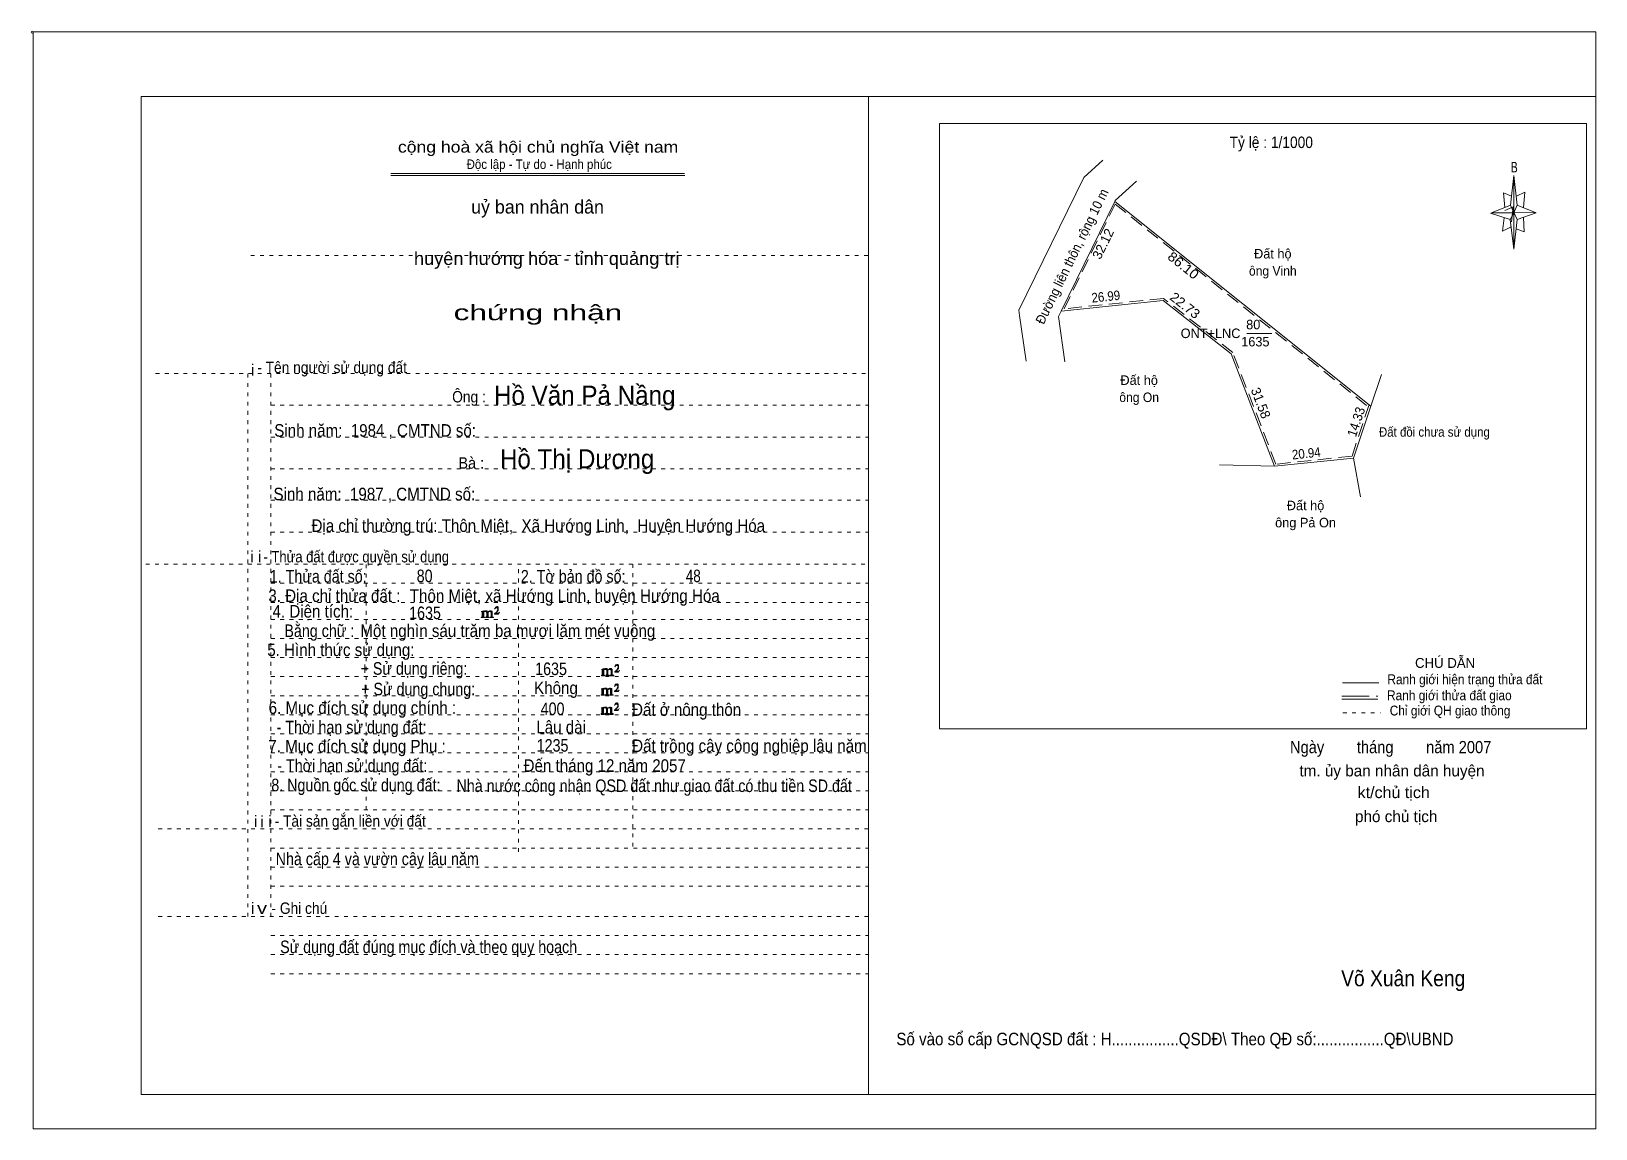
# Model space of a CAD drawing. Header units: centimetres. Extents: x -1.6 to 39.5, y -3.3 to 25.5.
import ezdxf
from ezdxf.enums import TextEntityAlignment as Align

# ---------------------------------------------------------------- set-up
doc = ezdxf.new("R2010")
doc.units = ezdxf.units.CM
doc.header["$LTSCALE"] = 0.12
for name, pattern in [('DOTTED', [1.5, 0.3, -1.2]), ('LONG_DASHED', [7.5, 6, -1.5]), ('MEDIUM_DASHED', [4.5, 3, -1.5])]:
    doc.linetypes.add(name, pattern=pattern)
for name, color, linetype, lineweight in [('1', 7, 'DOTTED', 13), ('10', 7, 'Continuous', 13), ('13', 7, 'Continuous', 13), ('4', 7, 'Continuous', 13), ('5', 7, 'Continuous', 13), ('50', 7, 'Continuous', 13)]:
    doc.layers.add(name, color=color, linetype=linetype, lineweight=lineweight)
doc.layers.add('30', color=7, linetype='Continuous')

msp = doc.modelspace()

# ---------------------------------------------------------------- hatches: boundary and pattern name
at = {"layer": '50'}
for points in [[(10.27, 10.13), (10.27, 10.12), (10.27, 10.11), (10.25, 10.11), (10.24, 10.11), (10.24, 10.1), (10.33, 10.1), (10.33, 10.11), (10.32, 10.11), (10.31, 10.11), (10.31, 10.12), (10.31, 10.13), (10.31, 10.24), (10.31, 10.25), (10.32, 10.26), (10.34, 10.26), (10.35, 10.26), (10.36, 10.26), (10.37, 10.25), (10.39, 10.22), (10.39, 10.13), (10.37, 10.12), (10.37, 10.11), (10.36, 10.11), (10.35, 10.11), (10.35, 10.1), (10.44, 10.1), (10.44, 10.11), (10.43, 10.11), (10.42, 10.11), (10.42, 10.12), (10.42, 10.13), (10.42, 10.24), (10.44, 10.26), (10.45, 10.26), (10.46, 10.26), (10.49, 10.26), (10.49, 10.25), (10.5, 10.24), (10.5, 10.22), (10.5, 10.13), (10.5, 10.12), (10.49, 10.11), (10.49, 10.11), (10.47, 10.11), (10.47, 10.1), (10.56, 10.1), (10.56, 10.11), (10.55, 10.11), (10.54, 10.11), (10.53, 10.12), (10.53, 10.13), (10.53, 10.2), (10.53, 10.25), (10.53, 10.26), (10.52, 10.27), (10.5, 10.28), (10.47, 10.28), (10.46, 10.28), (10.44, 10.27), (10.41, 10.25), (10.41, 10.26), (10.4, 10.28), (10.39, 10.28), (10.37, 10.28), (10.35, 10.28), (10.34, 10.28), (10.32, 10.26), (10.31, 10.26), (10.31, 10.25), (10.31, 10.25), (10.31, 10.26), (10.31, 10.28), (10.24, 10.26), (10.24, 10.26), (10.25, 10.26), (10.27, 10.25), (10.27, 10.24), (10.27, 10.23)], [(10.69, 10.19), (10.72, 10.24), (10.72, 10.24), (10.71, 10.22), (10.69, 10.22), (10.68, 10.22), (10.63, 10.22), (10.66, 10.26), (10.67, 10.27), (10.69, 10.28), (10.69, 10.3), (10.69, 10.32), (10.69, 10.34), (10.69, 10.35), (10.69, 10.37), (10.68, 10.38), (10.67, 10.38), (10.66, 10.39), (10.65, 10.39), (10.63, 10.38), (10.63, 10.38), (10.62, 10.37), (10.61, 10.35), (10.59, 10.33), (10.61, 10.33), (10.61, 10.35), (10.62, 10.35), (10.63, 10.36), (10.65, 10.36), (10.66, 10.36), (10.67, 10.35), (10.68, 10.35), (10.68, 10.32), (10.68, 10.3), (10.66, 10.28), (10.66, 10.26), (10.65, 10.25), (10.59, 10.2), (10.59, 10.19)], [(13.42, 8.61), (13.42, 8.6), (13.42, 8.59), (13.41, 8.59), (13.4, 8.59), (13.4, 8.57), (13.48, 8.57), (13.48, 8.59), (13.47, 8.59), (13.46, 8.59), (13.46, 8.6), (13.46, 8.61), (13.46, 8.72), (13.46, 8.73), (13.47, 8.74), (13.5, 8.74), (13.51, 8.74), (13.52, 8.74), (13.53, 8.73), (13.54, 8.69), (13.54, 8.61), (13.53, 8.6), (13.53, 8.59), (13.52, 8.59), (13.51, 8.59), (13.51, 8.57), (13.6, 8.57), (13.6, 8.59), (13.58, 8.59), (13.57, 8.59), (13.57, 8.6), (13.57, 8.61), (13.57, 8.72), (13.6, 8.74), (13.61, 8.74), (13.62, 8.74), (13.64, 8.74), (13.64, 8.73), (13.65, 8.72), (13.65, 8.69), (13.65, 8.61), (13.65, 8.6), (13.64, 8.59), (13.64, 8.59), (13.63, 8.59), (13.63, 8.57), (13.72, 8.57), (13.72, 8.59), (13.7, 8.59), (13.69, 8.59), (13.68, 8.6), (13.68, 8.61), (13.68, 8.68), (13.68, 8.73), (13.68, 8.74), (13.67, 8.75), (13.65, 8.76), (13.63, 8.76), (13.62, 8.76), (13.6, 8.75), (13.56, 8.73), (13.56, 8.74), (13.55, 8.76), (13.54, 8.76), (13.53, 8.76), (13.51, 8.76), (13.5, 8.76), (13.47, 8.74), (13.46, 8.74), (13.46, 8.73), (13.46, 8.73), (13.46, 8.74), (13.46, 8.76), (13.4, 8.74), (13.4, 8.74), (13.41, 8.74), (13.42, 8.73), (13.42, 8.72), (13.42, 8.71)], [(13.85, 8.67), (13.87, 8.72), (13.87, 8.72), (13.86, 8.69), (13.85, 8.69), (13.84, 8.69), (13.78, 8.69), (13.82, 8.74), (13.83, 8.75), (13.85, 8.76), (13.85, 8.78), (13.85, 8.79), (13.85, 8.82), (13.85, 8.83), (13.85, 8.85), (13.84, 8.86), (13.83, 8.86), (13.82, 8.87), (13.8, 8.87), (13.78, 8.86), (13.78, 8.86), (13.77, 8.85), (13.76, 8.83), (13.75, 8.81), (13.76, 8.81), (13.76, 8.83), (13.77, 8.83), (13.78, 8.84), (13.8, 8.84), (13.82, 8.84), (13.83, 8.83), (13.84, 8.83), (13.84, 8.79), (13.84, 8.78), (13.82, 8.76), (13.82, 8.74), (13.8, 8.73), (13.75, 8.68), (13.75, 8.67)], [(13.41, 8.09), (13.41, 8.08), (13.41, 8.07), (13.4, 8.07), (13.39, 8.07), (13.39, 8.06), (13.48, 8.06), (13.48, 8.07), (13.47, 8.07), (13.45, 8.07), (13.45, 8.08), (13.45, 8.09), (13.45, 8.2), (13.45, 8.21), (13.47, 8.23), (13.49, 8.23), (13.5, 8.23), (13.51, 8.23), (13.52, 8.21), (13.53, 8.18), (13.53, 8.09), (13.52, 8.08), (13.52, 8.07), (13.51, 8.07), (13.5, 8.07), (13.5, 8.06), (13.59, 8.06), (13.59, 8.07), (13.58, 8.07), (13.57, 8.07), (13.57, 8.08), (13.57, 8.09), (13.57, 8.2), (13.59, 8.23), (13.6, 8.23), (13.61, 8.23), (13.63, 8.23), (13.63, 8.21), (13.64, 8.2), (13.64, 8.18), (13.64, 8.09), (13.64, 8.08), (13.63, 8.07), (13.63, 8.07), (13.62, 8.07), (13.62, 8.06), (13.71, 8.06), (13.71, 8.07), (13.7, 8.07), (13.69, 8.07), (13.67, 8.08), (13.67, 8.09), (13.67, 8.17), (13.67, 8.21), (13.67, 8.23), (13.66, 8.24), (13.64, 8.25), (13.62, 8.25), (13.61, 8.25), (13.59, 8.24), (13.55, 8.21), (13.55, 8.23), (13.54, 8.25), (13.53, 8.25), (13.52, 8.25), (13.5, 8.25), (13.49, 8.25), (13.47, 8.23), (13.45, 8.23), (13.45, 8.21), (13.45, 8.21), (13.45, 8.23), (13.45, 8.25), (13.39, 8.23), (13.39, 8.23), (13.4, 8.23), (13.41, 8.21), (13.41, 8.2), (13.41, 8.19)], [(13.84, 8.16), (13.86, 8.2), (13.86, 8.2), (13.85, 8.18), (13.84, 8.18), (13.83, 8.18), (13.77, 8.18), (13.81, 8.23), (13.82, 8.24), (13.84, 8.25), (13.84, 8.27), (13.84, 8.28), (13.84, 8.3), (13.84, 8.31), (13.84, 8.34), (13.83, 8.35), (13.82, 8.35), (13.81, 8.36), (13.8, 8.36), (13.77, 8.35), (13.77, 8.35), (13.76, 8.34), (13.75, 8.31), (13.74, 8.29), (13.75, 8.29), (13.75, 8.31), (13.76, 8.31), (13.77, 8.33), (13.8, 8.33), (13.81, 8.33), (13.82, 8.31), (13.83, 8.31), (13.83, 8.28), (13.83, 8.27), (13.81, 8.25), (13.81, 8.23), (13.8, 8.21), (13.74, 8.17), (13.74, 8.16)], [(13.84, 7.66), (13.86, 7.71), (13.86, 7.71), (13.85, 7.68), (13.84, 7.68), (13.83, 7.68), (13.77, 7.68), (13.81, 7.73), (13.82, 7.74), (13.84, 7.75), (13.84, 7.77), (13.84, 7.78), (13.84, 7.81), (13.84, 7.82), (13.84, 7.84), (13.83, 7.85), (13.82, 7.85), (13.81, 7.86), (13.79, 7.86), (13.77, 7.85), (13.77, 7.85), (13.76, 7.84), (13.75, 7.82), (13.74, 7.8), (13.75, 7.8), (13.75, 7.82), (13.76, 7.82), (13.77, 7.83), (13.79, 7.83), (13.81, 7.83), (13.82, 7.82), (13.83, 7.82), (13.83, 7.78), (13.83, 7.77), (13.81, 7.75), (13.81, 7.73), (13.79, 7.72), (13.74, 7.67), (13.74, 7.66)], [(13.41, 7.6), (13.41, 7.59), (13.41, 7.58), (13.4, 7.58), (13.39, 7.58), (13.39, 7.56), (13.47, 7.56), (13.47, 7.58), (13.46, 7.58), (13.45, 7.58), (13.45, 7.59), (13.45, 7.6), (13.45, 7.71), (13.45, 7.72), (13.46, 7.73), (13.49, 7.73), (13.5, 7.73), (13.51, 7.73), (13.52, 7.72), (13.53, 7.68), (13.53, 7.6), (13.52, 7.59), (13.52, 7.58), (13.51, 7.58), (13.5, 7.58), (13.5, 7.56), (13.59, 7.56), (13.59, 7.58), (13.57, 7.58), (13.56, 7.58), (13.56, 7.59), (13.56, 7.6), (13.56, 7.71), (13.59, 7.73), (13.6, 7.73), (13.61, 7.73), (13.63, 7.73), (13.63, 7.72), (13.64, 7.71), (13.64, 7.68), (13.64, 7.6), (13.64, 7.59), (13.63, 7.58), (13.63, 7.58), (13.62, 7.58), (13.62, 7.56), (13.71, 7.56), (13.71, 7.58), (13.69, 7.58), (13.68, 7.58), (13.67, 7.59), (13.67, 7.6), (13.67, 7.67), (13.67, 7.72), (13.67, 7.73), (13.66, 7.74), (13.64, 7.75), (13.62, 7.75), (13.61, 7.75), (13.59, 7.74), (13.55, 7.72), (13.55, 7.73), (13.54, 7.75), (13.53, 7.75), (13.52, 7.75), (13.5, 7.75), (13.49, 7.75), (13.46, 7.73), (13.45, 7.73), (13.45, 7.72), (13.45, 7.72), (13.45, 7.73), (13.45, 7.75), (13.39, 7.73), (13.39, 7.73), (13.4, 7.73), (13.41, 7.72), (13.41, 7.71), (13.41, 7.7)]]:
    msp.add_hatch(color=256, dxfattribs=at).paths.add_polyline_path(points)

# ---------------------------------------------------------------- linework, layer by layer
at = {"layer": '1', "linetype": 'Continuous'}
for p, q in [((1.31, -2.42), (1.31, 23.78)), ((1.31, 23.78), (39.51, 23.78)), ((20.41, -2.42), (20.41, 23.78)), ((39.51, -2.42), (39.51, 23.78)), ((7.87, 21.76), (15.58, 21.76)), ((7.87, 21.71), (15.59, 21.71)), ((37.26, 20.55), (36.75, 20.72)), ((1.31, -2.42), (39.51, -2.42))]:
    msp.add_line(p, q, dxfattribs=at)
at = {"layer": '1'}
for p, q in [((4.19, 19.61), (20.41, 19.61)), ((1.69, 16.51), (20.41, 16.51)), ((4.11, 2.25), (4.11, 16.51)), ((4.72, 2.25), (4.72, 16.51)), ((4.72, 15.68), (20.41, 15.68)), ((4.72, 14.84), (20.41, 14.84)), ((4.72, 14.01), (20.41, 14.01)), ((4.72, 13.18), (20.41, 13.18)), ((4.72, 12.34), (20.41, 12.34)), ((1.43, 11.5), (20.41, 11.5)), ((7.22, 5.05), (7.22, 11.5)), ((11.22, 3.95), (11.22, 11.5)), ((14.22, 4.09), (14.22, 11.5)), ((4.72, 11), (20.41, 11)), ((4.72, 10.5), (20.41, 10.5)), ((4.72, 10.05), (20.41, 10.05)), ((4.72, 9.55), (20.41, 9.55)), ((4.72, 9.05), (20.41, 9.05)), ((4.72, 8.55), (20.41, 8.55)), ((4.72, 8.05), (20.41, 8.05)), ((4.72, 7.55), (20.41, 7.55)), ((4.72, 7.05), (20.41, 7.05)), ((4.72, 6.55), (20.41, 6.55)), ((4.72, 6.05), (20.41, 6.05)), ((4.72, 5.55), (20.41, 5.55)), ((4.72, 5.05), (20.41, 5.05)), ((1.76, 4.55), (20.41, 4.55)), ((4.72, 4.05), (20.41, 4.05)), ((4.72, 3.55), (20.41, 3.55)), ((4.72, 3.05), (20.41, 3.05)), ((1.76, 2.25), (20.41, 2.25)), ((4.72, 1.75), (20.41, 1.75)), ((4.72, 1.25), (20.41, 1.25)), ((4.72, 0.75), (20.41, 0.75))]:
    msp.add_line(p, q, dxfattribs=at)
at = {"layer": '1', "linetype": 'Continuous'}
msp.add_lwpolyline([(-1.53, -3.32), (39.51, -3.32), (39.51, 25.48), (-1.53, 25.48)], close=True, dxfattribs=at)
msp.add_lwpolyline([(37.27, 20.35), (37.06, 20.25), (37.11, 20.6)], dxfattribs=at)
at = {"layer": '10'}
for p, q in [((25.47, 18.15), (26.88, 21.03)), ((24.55, 16.83), (24.38, 18.03)), ((33.15, 14.29), (33.6, 15.65)), ((29.63, 14.11), (31.07, 14.08)), ((33.15, 14.29), (31.07, 14.08)), ((33.33, 13.27), (33.15, 14.29))]:
    msp.add_line(p, q, dxfattribs=at)
at = {"layer": '10', "linetype": 'MEDIUM_DASHED'}
for q in [(33.55, 15.67), (31.11, 14.13)]:
    msp.add_line((33.11, 14.34), q, dxfattribs=at)
at = {"layer": '10'}
for points in [[(26.57, 22.11), (26.07, 21.66), (24.36, 18.17), (24.38, 18.03)], [(27.45, 21.56), (26.89, 21.05), (26.88, 21.03)], [(26.88, 21.03), (33.6, 15.65), (33.88, 16.48)], [(25.47, 18.15), (25.4, 18.01), (25.57, 16.82)], [(31.07, 14.08), (29.94, 17.03), (28.15, 18.43), (25.47, 18.15)]]:
    msp.add_lwpolyline(points, dxfattribs=at)
at = {"layer": '10', "linetype": 'MEDIUM_DASHED'}
msp.add_lwpolyline([(31.11, 14.13), (29.98, 17.06), (28.16, 18.48), (25.55, 18.21), (26.89, 20.96), (33.57, 15.61)], dxfattribs=at)
at = {"layer": '13'}
msp.add_line((30.35, 17.56), (31, 17.56), dxfattribs=at)
at = {"layer": '4'}
for p, q in [((32.86, 8.39), (33.81, 8.39)), ((32.84, 7.96), (33.79, 7.96))]:
    msp.add_line(p, q, dxfattribs=at)
at = {"layer": '4', "linetype": 'LONG_DASHED'}
msp.add_line((32.84, 8.04), (33.79, 8.04), dxfattribs=at)
at = {"layer": '4', "linetype": 'DOTTED'}
msp.add_line((32.87, 7.6), (33.86, 7.6), dxfattribs=at)
at = {"layer": '4'}
msp.add_lwpolyline([(22.28, 23.07), (39.27, 23.07), (39.27, 7.18), (22.28, 7.18)], close=True, dxfattribs=at)
msp.add_circle((-1.55, 25.47), 0.025, dxfattribs=at)
at = {"layer": '5'}
for p, q in [((37.27, 20.93), (37.36, 21.71)), ((37.45, 20.55), (37.36, 19.77)), ((37.45, 20.93), (37.95, 20.73)), ((37.61, 20.61), (37.63, 20.23)), ((37.63, 20.23), (37.42, 20.31))]:
    msp.add_line(p, q, dxfattribs=at)
for points in [[(37.36, 21.71), (37.45, 20.93), (37.36, 20.73)], [(37.36, 20.73), (36.77, 20.73), (37.27, 20.93), (37.45, 20.55), (37.95, 20.73), (37.36, 20.75)], [(37.36, 20.73), (37.36, 19.77), (37.26, 20.55)]]:
    msp.add_lwpolyline(points, close=True, dxfattribs=at)
for points in [[(37.3, 21.17), (37.09, 21.25), (37.12, 20.87)], [(37.43, 21.17), (37.65, 21.27), (37.61, 20.87)], [(37.36, 20.73), (37.27, 20.93), (36.77, 20.73)], [(37.12, 20.79), (37.34, 20.89), (37.3, 20.49)], [(37.36, 20.73), (37.45, 20.55), (37.95, 20.73)]]:
    msp.add_lwpolyline(points, dxfattribs=at)
at = {"layer": '50'}
for points in [[(10.27, 10.13), (10.27, 10.12), (10.27, 10.11), (10.25, 10.11), (10.24, 10.11), (10.24, 10.1), (10.33, 10.1), (10.33, 10.11), (10.32, 10.11), (10.31, 10.11), (10.31, 10.12), (10.31, 10.13), (10.31, 10.24), (10.31, 10.25), (10.32, 10.26), (10.34, 10.26), (10.35, 10.26), (10.36, 10.26), (10.37, 10.25), (10.39, 10.22), (10.39, 10.13), (10.37, 10.12), (10.37, 10.11), (10.36, 10.11), (10.35, 10.11), (10.35, 10.1), (10.44, 10.1), (10.44, 10.11), (10.43, 10.11), (10.42, 10.11), (10.42, 10.12), (10.42, 10.13), (10.42, 10.24), (10.44, 10.26), (10.45, 10.26), (10.46, 10.26), (10.49, 10.26), (10.49, 10.25), (10.5, 10.24), (10.5, 10.22), (10.5, 10.13), (10.5, 10.12), (10.49, 10.11), (10.49, 10.11), (10.47, 10.11), (10.47, 10.1), (10.56, 10.1), (10.56, 10.11), (10.55, 10.11), (10.54, 10.11), (10.53, 10.12), (10.53, 10.13), (10.53, 10.2), (10.53, 10.25), (10.53, 10.26), (10.52, 10.27), (10.5, 10.28), (10.47, 10.28), (10.46, 10.28), (10.44, 10.27), (10.41, 10.25), (10.41, 10.26), (10.4, 10.28), (10.39, 10.28), (10.37, 10.28), (10.35, 10.28), (10.34, 10.28), (10.32, 10.26), (10.31, 10.26), (10.31, 10.25), (10.31, 10.25), (10.31, 10.26), (10.31, 10.28), (10.24, 10.26), (10.24, 10.26), (10.25, 10.26), (10.27, 10.25), (10.27, 10.24), (10.27, 10.23)], [(10.69, 10.19), (10.72, 10.24), (10.72, 10.24), (10.71, 10.22), (10.69, 10.22), (10.68, 10.22), (10.63, 10.22), (10.66, 10.26), (10.67, 10.27), (10.69, 10.28), (10.69, 10.3), (10.69, 10.32), (10.69, 10.34), (10.69, 10.35), (10.69, 10.37), (10.68, 10.38), (10.67, 10.38), (10.66, 10.39), (10.65, 10.39), (10.63, 10.38), (10.63, 10.38), (10.62, 10.37), (10.61, 10.35), (10.59, 10.33), (10.61, 10.33), (10.61, 10.35), (10.62, 10.35), (10.63, 10.36), (10.65, 10.36), (10.66, 10.36), (10.67, 10.35), (10.68, 10.35), (10.68, 10.32), (10.68, 10.3), (10.66, 10.28), (10.66, 10.26), (10.65, 10.25), (10.59, 10.2), (10.59, 10.19)], [(13.42, 8.61), (13.42, 8.6), (13.42, 8.59), (13.41, 8.59), (13.4, 8.59), (13.4, 8.57), (13.48, 8.57), (13.48, 8.59), (13.47, 8.59), (13.46, 8.59), (13.46, 8.6), (13.46, 8.61), (13.46, 8.72), (13.46, 8.73), (13.47, 8.74), (13.5, 8.74), (13.51, 8.74), (13.52, 8.74), (13.53, 8.73), (13.54, 8.69), (13.54, 8.61), (13.53, 8.6), (13.53, 8.59), (13.52, 8.59), (13.51, 8.59), (13.51, 8.57), (13.6, 8.57), (13.6, 8.59), (13.58, 8.59), (13.57, 8.59), (13.57, 8.6), (13.57, 8.61), (13.57, 8.72), (13.6, 8.74), (13.61, 8.74), (13.62, 8.74), (13.64, 8.74), (13.64, 8.73), (13.65, 8.72), (13.65, 8.69), (13.65, 8.61), (13.65, 8.6), (13.64, 8.59), (13.64, 8.59), (13.63, 8.59), (13.63, 8.57), (13.72, 8.57), (13.72, 8.59), (13.7, 8.59), (13.69, 8.59), (13.68, 8.6), (13.68, 8.61), (13.68, 8.68), (13.68, 8.73), (13.68, 8.74), (13.67, 8.75), (13.65, 8.76), (13.63, 8.76), (13.62, 8.76), (13.6, 8.75), (13.56, 8.73), (13.56, 8.74), (13.55, 8.76), (13.54, 8.76), (13.53, 8.76), (13.51, 8.76), (13.5, 8.76), (13.47, 8.74), (13.46, 8.74), (13.46, 8.73), (13.46, 8.73), (13.46, 8.74), (13.46, 8.76), (13.4, 8.74), (13.4, 8.74), (13.41, 8.74), (13.42, 8.73), (13.42, 8.72), (13.42, 8.71)], [(13.85, 8.67), (13.87, 8.72), (13.87, 8.72), (13.86, 8.69), (13.85, 8.69), (13.84, 8.69), (13.78, 8.69), (13.82, 8.74), (13.83, 8.75), (13.85, 8.76), (13.85, 8.78), (13.85, 8.79), (13.85, 8.82), (13.85, 8.83), (13.85, 8.85), (13.84, 8.86), (13.83, 8.86), (13.82, 8.87), (13.8, 8.87), (13.78, 8.86), (13.78, 8.86), (13.77, 8.85), (13.76, 8.83), (13.75, 8.81), (13.76, 8.81), (13.76, 8.83), (13.77, 8.83), (13.78, 8.84), (13.8, 8.84), (13.82, 8.84), (13.83, 8.83), (13.84, 8.83), (13.84, 8.79), (13.84, 8.78), (13.82, 8.76), (13.82, 8.74), (13.8, 8.73), (13.75, 8.68), (13.75, 8.67)], [(13.41, 8.09), (13.41, 8.08), (13.41, 8.07), (13.4, 8.07), (13.39, 8.07), (13.39, 8.06), (13.48, 8.06), (13.48, 8.07), (13.47, 8.07), (13.45, 8.07), (13.45, 8.08), (13.45, 8.09), (13.45, 8.2), (13.45, 8.21), (13.47, 8.23), (13.49, 8.23), (13.5, 8.23), (13.51, 8.23), (13.52, 8.21), (13.53, 8.18), (13.53, 8.09), (13.52, 8.08), (13.52, 8.07), (13.51, 8.07), (13.5, 8.07), (13.5, 8.06), (13.59, 8.06), (13.59, 8.07), (13.58, 8.07), (13.57, 8.07), (13.57, 8.08), (13.57, 8.09), (13.57, 8.2), (13.59, 8.23), (13.6, 8.23), (13.61, 8.23), (13.63, 8.23), (13.63, 8.21), (13.64, 8.2), (13.64, 8.18), (13.64, 8.09), (13.64, 8.08), (13.63, 8.07), (13.63, 8.07), (13.62, 8.07), (13.62, 8.06), (13.71, 8.06), (13.71, 8.07), (13.7, 8.07), (13.69, 8.07), (13.67, 8.08), (13.67, 8.09), (13.67, 8.17), (13.67, 8.21), (13.67, 8.23), (13.66, 8.24), (13.64, 8.25), (13.62, 8.25), (13.61, 8.25), (13.59, 8.24), (13.55, 8.21), (13.55, 8.23), (13.54, 8.25), (13.53, 8.25), (13.52, 8.25), (13.5, 8.25), (13.49, 8.25), (13.47, 8.23), (13.45, 8.23), (13.45, 8.21), (13.45, 8.21), (13.45, 8.23), (13.45, 8.25), (13.39, 8.23), (13.39, 8.23), (13.4, 8.23), (13.41, 8.21), (13.41, 8.2), (13.41, 8.19)], [(13.84, 8.16), (13.86, 8.2), (13.86, 8.2), (13.85, 8.18), (13.84, 8.18), (13.83, 8.18), (13.77, 8.18), (13.81, 8.23), (13.82, 8.24), (13.84, 8.25), (13.84, 8.27), (13.84, 8.28), (13.84, 8.3), (13.84, 8.31), (13.84, 8.34), (13.83, 8.35), (13.82, 8.35), (13.81, 8.36), (13.8, 8.36), (13.77, 8.35), (13.77, 8.35), (13.76, 8.34), (13.75, 8.31), (13.74, 8.29), (13.75, 8.29), (13.75, 8.31), (13.76, 8.31), (13.77, 8.33), (13.8, 8.33), (13.81, 8.33), (13.82, 8.31), (13.83, 8.31), (13.83, 8.28), (13.83, 8.27), (13.81, 8.25), (13.81, 8.23), (13.8, 8.21), (13.74, 8.17), (13.74, 8.16)], [(13.84, 7.66), (13.86, 7.71), (13.86, 7.71), (13.85, 7.68), (13.84, 7.68), (13.83, 7.68), (13.77, 7.68), (13.81, 7.73), (13.82, 7.74), (13.84, 7.75), (13.84, 7.77), (13.84, 7.78), (13.84, 7.81), (13.84, 7.82), (13.84, 7.84), (13.83, 7.85), (13.82, 7.85), (13.81, 7.86), (13.79, 7.86), (13.77, 7.85), (13.77, 7.85), (13.76, 7.84), (13.75, 7.82), (13.74, 7.8), (13.75, 7.8), (13.75, 7.82), (13.76, 7.82), (13.77, 7.83), (13.79, 7.83), (13.81, 7.83), (13.82, 7.82), (13.83, 7.82), (13.83, 7.78), (13.83, 7.77), (13.81, 7.75), (13.81, 7.73), (13.79, 7.72), (13.74, 7.67), (13.74, 7.66)], [(13.41, 7.6), (13.41, 7.59), (13.41, 7.58), (13.4, 7.58), (13.39, 7.58), (13.39, 7.56), (13.47, 7.56), (13.47, 7.58), (13.46, 7.58), (13.45, 7.58), (13.45, 7.59), (13.45, 7.6), (13.45, 7.71), (13.45, 7.72), (13.46, 7.73), (13.49, 7.73), (13.5, 7.73), (13.51, 7.73), (13.52, 7.72), (13.53, 7.68), (13.53, 7.6), (13.52, 7.59), (13.52, 7.58), (13.51, 7.58), (13.5, 7.58), (13.5, 7.56), (13.59, 7.56), (13.59, 7.58), (13.57, 7.58), (13.56, 7.58), (13.56, 7.59), (13.56, 7.6), (13.56, 7.71), (13.59, 7.73), (13.6, 7.73), (13.61, 7.73), (13.63, 7.73), (13.63, 7.72), (13.64, 7.71), (13.64, 7.68), (13.64, 7.6), (13.64, 7.59), (13.63, 7.58), (13.63, 7.58), (13.62, 7.58), (13.62, 7.56), (13.71, 7.56), (13.71, 7.58), (13.69, 7.58), (13.68, 7.58), (13.67, 7.59), (13.67, 7.6), (13.67, 7.67), (13.67, 7.72), (13.67, 7.73), (13.66, 7.74), (13.64, 7.75), (13.62, 7.75), (13.61, 7.75), (13.59, 7.74), (13.55, 7.72), (13.55, 7.73), (13.54, 7.75), (13.53, 7.75), (13.52, 7.75), (13.5, 7.75), (13.49, 7.75), (13.46, 7.73), (13.45, 7.73), (13.45, 7.72), (13.45, 7.72), (13.45, 7.73), (13.45, 7.75), (13.39, 7.73), (13.39, 7.73), (13.4, 7.73), (13.41, 7.72), (13.41, 7.71), (13.41, 7.7)]]:
    msp.add_lwpolyline(points, close=True, dxfattribs=at)

# ---------------------------------------------------------------- texts
at = {"layer": '1'}
for s, height, width, p in [('cộng hoà xã hội chủ nghĩa Việt nam', 0.3, 1.15, (11.735, 22.31)), ('Độc lập - Tự do - Hạnh phúc', 0.25, 0.9, (11.765, 21.88)), ('chứng nhận', 0.4, 1.55, (11.73, 17.91)), ('- Tên người sử dụng đất', 0.3, 0.9, (6.325, 16.52)), ('- Thửa đất được quyền sử dụng', 0.3, 0.85, (6.96, 11.55)), ('- Tài sản gắn liền với đất ', 0.3, 0.9, (6.85, 4.61)), ('v', 0.3, 1.3, (4.485, 2.32)), ('- Ghi chú', 0.3, 0.9, (5.465, 2.32))]:
    msp.add_text(s, height=height, dxfattribs=dict(at, width=width)).set_placement(p, align=Align.CENTER)
for s, height, p in [('uỷ ban nhân dân', 0.35, (11.72, 20.71)), ('i', 0.3, (4.235, 16.45)), ('i', 0.3, (4.225, 11.55)), ('i', 0.3, (4.425, 11.55)), ('i', 0.3, (4.315, 4.6)), ('i', 0.3, (4.485, 4.59)), ('i', 0.3, (4.695, 4.6)), ('i', 0.3, (4.235, 2.32))]:
    msp.add_text(s, height=height, dxfattribs=at).set_placement(p, align=Align.CENTER)
at = {"layer": '10'}
for s, height, width, p in [('Tỷ lệ : 1/1000', 0.3, 0.9, (30.99, 22.43)), ('ông Vinh', 0.25, 0.95, (31.03, 19.08)), ('Hồ Văn Pả Nầng', 0.5, 0.95, (12.96, 15.69)), ('ông On', 0.25, 0.95, (27.52, 15.76)), ('Đất đồi chưa sử dụng ', 0.25, 0.9, (35.315, 14.85)), ('Hồ Thị Dương', 0.5, 0.95, (12.76, 14.02)), ('Võ Xuân Keng', 0.42, 0.9, (34.455, 0.42))]:
    msp.add_text(s, height=height, dxfattribs=dict(at, width=width)).set_placement(p, align=Align.CENTER)
at = {"layer": '10', "width": 0.95}
msp.add_text('Đường liên thôn, rộng 10 m ', height=0.25, rotation=63.914, dxfattribs=at).set_placement((25.887, 19.57), align=Align.CENTER)
at = {"layer": '10'}
for s, p in [('Đất hộ', (31.03, 19.53)), ('Đất hộ', (27.52, 16.21)), ('Đất hộ', (31.89, 12.92)), ('ông Pả On', (31.89, 12.47))]:
    msp.add_text(s, height=0.25, dxfattribs=at).set_placement(p, align=Align.CENTER)
msp.add_text('ONT+LNC', height=0.25, dxfattribs=at).set_placement((30.18, 17.44), align=Align.RIGHT)
for s, p in [('80', (30.33, 17.67)), ('1635', (30.2, 17.22))]:
    msp.add_text(s, height=0.25, dxfattribs=at).set_placement(p)
at = {"layer": '30'}
for s, rotation, p in [('32.12', 63.866, (26.686, 19.86)), ('31.58', 290.966, (30.596, 15.69))]:
    msp.add_text(s, height=0.25, rotation=rotation, dxfattribs=at).set_placement(p, align=Align.CENTER)
for s, rotation, width, p in [('86.10', 321.328, 1.1, (28.602, 19.25)), ('26.99', 5.932, 0.9, (26.657, 18.408)), ('22.73', 321.88, 1.05, (28.648, 18.199)), ('14.33', 71.654, 0.95, (33.336, 15.201)), ('20.94', 5.947, 0.9, (31.922, 14.289))]:
    msp.add_text(s, height=0.25, rotation=rotation, dxfattribs=dict(at, width=width)).set_placement(p, align=Align.CENTER)
at = {"layer": '4'}
msp.add_text('CHÚ DẪN', height=0.2591, dxfattribs=at).set_placement((35.555, 8.78), align=Align.CENTER)
at = {"layer": '4', "width": 0.9}
for s, p in [('Ranh giới hiện trạng thửa đất', (36.075, 8.35)), ('Ranh giới thửa đất giao ', (35.71, 7.93)), ('Chỉ giới QH giao thông', (35.685, 7.53))]:
    msp.add_text(s, height=0.2591, dxfattribs=at).set_placement(p, align=Align.CENTER)
at = {"layer": '5', "width": 0.75}
msp.add_text('B', height=0.276, dxfattribs=at).set_placement((37.37, 21.79), align=Align.CENTER)
at = {"layer": '50'}
for s, height, width, p in [('  huyện hướng hóa - tỉnh quảng trị', 0.34, 1.05, (11.83, 19.36)), ('Ông :', 0.3, 0.9, (9.92, 15.75)), ('Sinh năm:  1984 , CMTND số: ', 0.33, 0.9, (7.51, 14.85)), ('Bà :', 0.3, 0.95, (9.98, 14.01)), ('Sinh năm:  1987 , CMTND số: ', 0.33, 0.9, (7.49, 13.18)), ('Địa chỉ thường trú: Thôn Miệt,  Xã Hướng Linh,  Huyện Hướng Hóa', 0.33, 0.9, (11.74, 12.35)), ('1. Thửa đất số:  ', 0.33, 0.85, (6.065, 11.02)), ('80', 0.33, 0.85, (8.755, 11.03)), ('2. Tờ bản đồ số:  ', 0.33, 0.85, (12.76, 11.02)), ('48', 0.33, 0.8, (15.81, 11.03)), ('3. Địa chỉ thửa đất : ', 0.33, 0.9, (6.44, 10.51)), ('Thôn Miệt, xã Hướng Linh, huyện Hướng Hóa', 0.33, 0.9, (12.435, 10.51)), ('4. Diện tích: ', 0.33, 0.9, (5.875, 10.1)), ('1635', 0.33, 0.85, (8.765, 10.06)), ('Bằng chữ :', 0.33, 0.85, (5.99, 9.59)), ('Một nghìn sáu trăm ba mươi lăm mét vuông', 0.33, 0.9, (10.94, 9.59)), ('5. Hình thức sử dụng:', 0.33, 0.9, (6.555, 9.09)), ('+ Sử dụng riêng:', 0.33, 0.85, (8.475, 8.6)), ('1635', 0.33, 0.85, (12.075, 8.59)), ('+ Sử dụng chung:', 0.33, 0.85, (8.585, 8.06)), ('Không', 0.33, 0.9, (12.205, 8.09)), ('6. Mục đích sử dụng chính :', 0.33, 0.9, (7.12, 7.57)), ('400', 0.33, 0.85, (12.115, 7.54)), ('Đất ở nông thôn', 0.33, 0.9, (15.635, 7.52)), ('- Thời hạn sử dụng đất:', 0.33, 0.85, (6.835, 7.06)), ('Lâu dài', 0.33, 0.9, (12.34, 7.06)), ('7. Mục đích sử dụng Phụ :', 0.33, 0.9, (6.98, 6.56)), ('1235', 0.33, 0.85, (12.115, 6.58)), ('Đất trồng cây công nghiệp lâu năm', 0.33, 0.9, (17.285, 6.57)), ('Ngày        tháng        năm 2007', 0.32, 0.9, (34.125, 6.54)), ('- Thời hạn sử dụng đất:', 0.33, 0.85, (6.855, 6.05)), ('Đến tháng 12 năm 2057', 0.33, 0.9, (13.485, 6.05)), ('8. Nguồn gốc sử dụng đất:', 0.33, 0.85, (6.95, 5.54)), ('Nhà nước công nhận QSD đất như giao đất có thu tiền SD đất ', 0.33, 0.85, (14.835, 5.52)), ('kt/chủ tịch', 0.3, 1.05, (34.205, 5.36)), ('Nhà cấp 4 và vườn cây lâu năm', 0.33, 0.85, (7.51, 3.6)), ('Sử dụng đất đúng mục đích và theo quy hoạch', 0.33, 0.85, (8.86, 1.29)), ('Số vào sổ cấp GCNQSD đất : H................QSDĐ\\ Theo QĐ số:................QĐ\\UBND', 0.33, 0.9, (28.46, -1.13))]:
    msp.add_text(s, height=height, dxfattribs=dict(at, width=width)).set_placement(p, align=Align.CENTER)
for s, p in [('tm. ủy ban nhân dân huyện ', (34.215, 5.93)), ('phó chủ tịch', (34.27, 4.73))]:
    msp.add_text(s, height=0.3, dxfattribs=at).set_placement(p, align=Align.CENTER)

doc.saveas('drawing.dxf')
